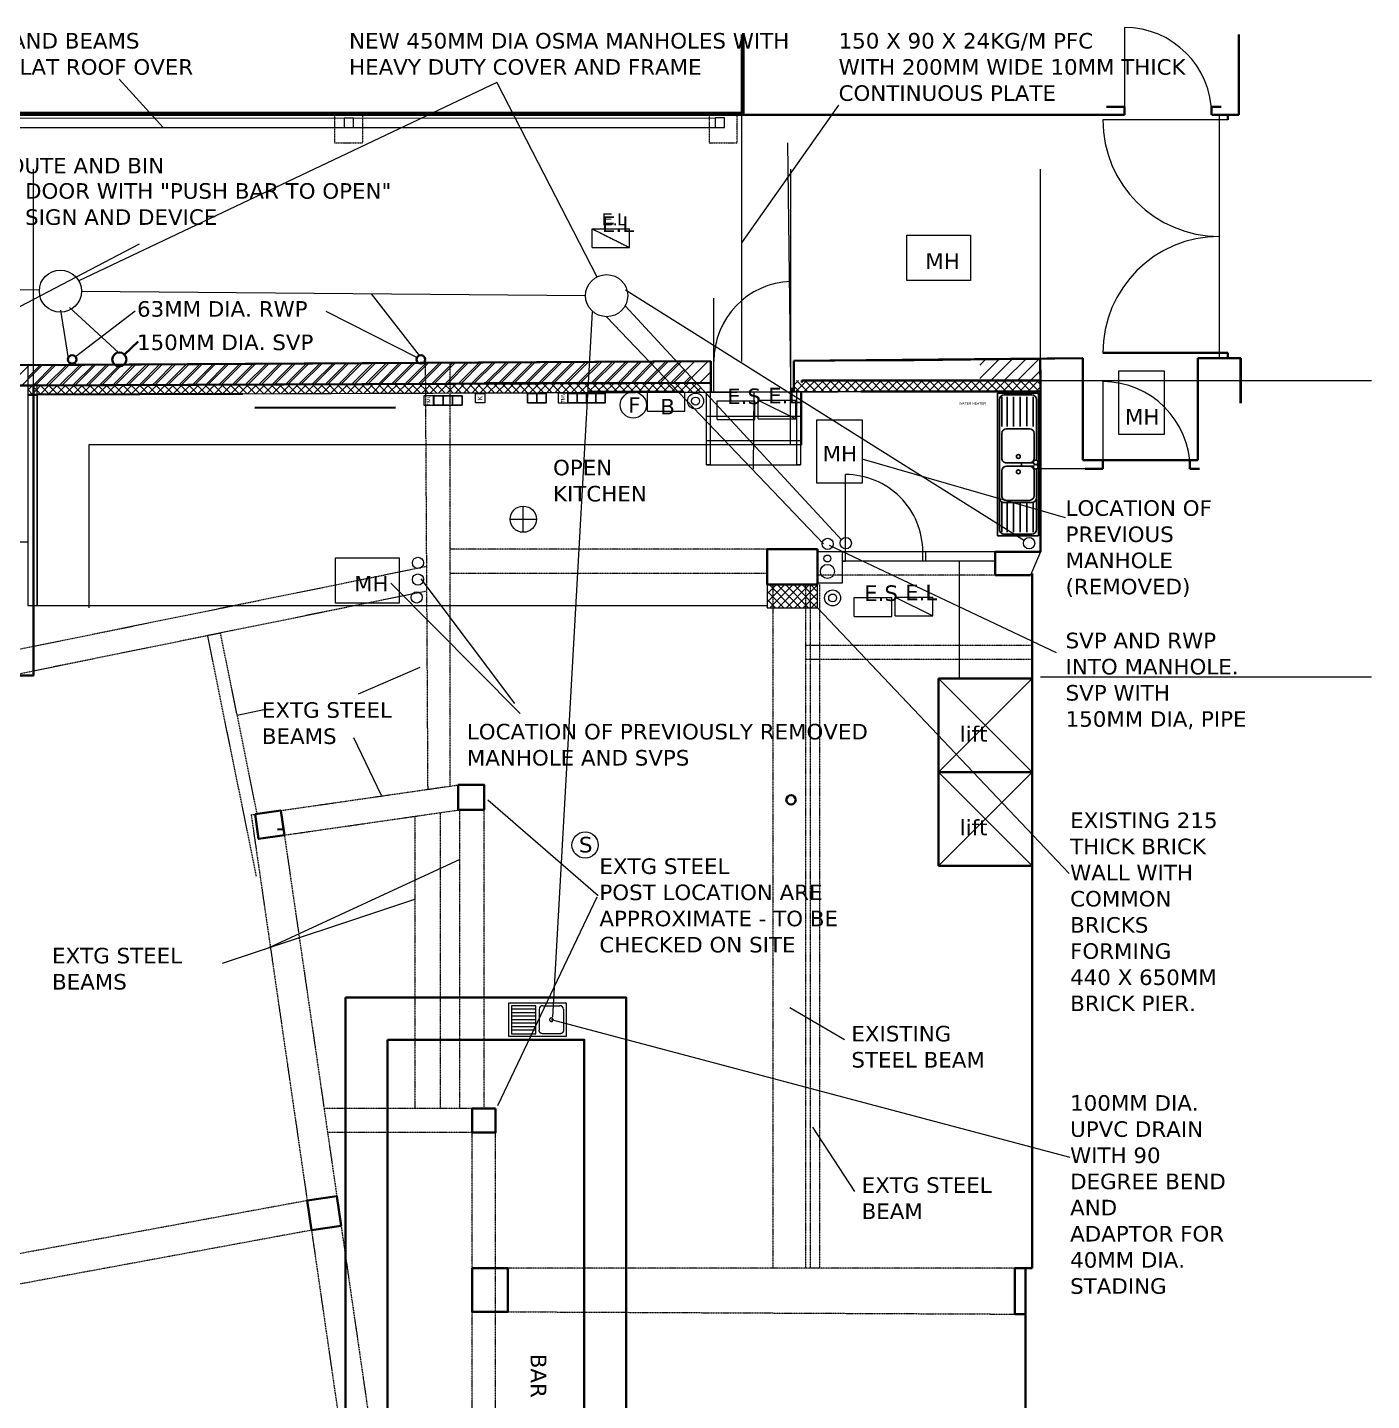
# Model space of a CAD drawing. Header units: millimetres. Extents: x -159872 to 386485, y -250577 to 158966.
# Drawn here: x 149091 to 163449, y 86709 to 101381 of the extents above; entities that cross this region are included whole.
import ezdxf

# ---------------------------------------------------------------- set-up
doc = ezdxf.new("R2010")
doc.units = ezdxf.units.MM
doc.linetypes.add('ACAD_ISO10W100', pattern=[18, 12, -3, 0, -3])
for name, color, linetype, lineweight in [('LDS-construction-lines', 6, 'Continuous', 9), ('LDS-details', 4, 'Continuous', 25), ('LDS-equipment-kitchen equipment', 3, 'Continuous', 13), ('LDS-fire precautions-symbols', 1, 'Continuous', 13), ('LDS-fitout-kitchen equipment', 252, 'Continuous', 9), ('LDS-hatch_Hatch', 7, 'Continuous', 5), ('LDS-services-drainage', 17, 'Continuous', 18), ('LDS-services-electrical', 1, 'Continuous', 13), ('LDS-services-lighting', 5, 'Continuous', 13), ('LDS-services-sanitary', 5, 'Continuous', 13), ('LDS-services-water', 4, 'Continuous', 18), ('LDS-struct-extg-ceiling beams', 252, 'ACAD_ISO10W100', 9), ('LDS-struct-extg-doors windows', 7, 'Continuous', 9), ('LDS-struct-extg-partitions', 107, 'Continuous', 35), ('LDS-struct-extg-stairs', 7, 'Continuous', 9), ('LDS-struct-extg-walls', 1, 'Continuous', 40), ('LDS-struct-extg-walls_Hatch', 7, 'Continuous', 5), ('LDS-struct-new-walls', 6, 'Continuous', 35), ('LDS-text-1-50', 7, 'Continuous', 9), ('LDS-title-notes', 7, 'Continuous', 18), ('LDS-xref-ga', 7, 'Continuous', 9), ('SYMBOLS WET', 5, 'Continuous', 30)]:
    doc.layers.add(name, color=color, linetype=linetype, lineweight=lineweight)
doc.styles.add('Arial', font='Arial.ttf')
doc.styles.add('Verdana', font='Verdana.ttf')
pattern_1 = [(45, (60673.51, -36457.52), (-70.71068, 70.71068), [])]
pattern_2 = [(45, (55317.905, -40288.12), (-44.194174, 44.194174), []), (135, (55317.905, -40288.12), (-44.194174, -44.194174), [])]
pattern_3 = [(45, (0, 0), (-70.71068, 70.71068), [])]

# ---------------------------------------------------------------- blocks, each defined once
blk = doc.blocks.new('Sink11')
at = {"layer": 'LDS-details'}
for p, q in [((-568, -435), (-568, 0)), ((-568, 0), (956, 0)), ((956, -435), (956, 0)), ((-550, -365), (-550, -70)), ((-214, -54), (-529, -54)), ((-215, -124), (-529, -124)), ((-500, -20), (147, -20)), ((-188, -340), (-188, -96)), ((-138, -46), (127, -46)), ((53, -20), (147, -20)), ((175, -52), (175, -181)), ((194, -20), (195, -20)), ((213, -181), (213, -52)), ((241, -20), (888, -20)), ((262, -46), (527, -46)), ((577, -340), (577, -96)), ((600, -365), (600, -70)), ((603, -54), (918, -54)), ((604, -124), (918, -124)), ((938, -365), (938, -70)), ((-214, -194), (-529, -194)), ((-214, -264), (-529, -264)), ((175, -181), (213, -181)), ((177, -340), (177, -181)), ((212, -340), (212, -181)), ((603, -194), (918, -194)), ((603, -264), (918, -264)), ((956, -435), (-568, -435)), ((-214, -334), (-529, -334)), ((-214, -390), (-529, -390)), ((888, -415), (-500, -415)), ((127, -390), (-138, -390)), ((527, -390), (262, -390)), ((603, -334), (918, -334)), ((603, -390), (918, -390))]:
    blk.add_line(p, q, dxfattribs=at)
for centre, radius in [((171, -28), 25), ((218, -28), 25), ((108, -214), 20.5), ((272, -214), 20.5)]:
    blk.add_circle(centre, radius, dxfattribs=at)
for centre, start, end in [((-500, -70), 90, 180), ((-138, -96), 90, 180), ((127, -96), 17.5303, 90), ((262, -96), 90, 180), ((527, -96), 0, 90), ((550, -70), 0, 90), ((888, -70), 0, 90), ((-500, -365), 180, 270), ((-138, -340), 180, 270), ((127, -340), 270, 0), ((262, -340), 180, 270), ((527, -340), 270, 0), ((550, -365), 270, 0), ((888, -365), 270, 0)]:
    blk.add_arc(centre, 50, start, end, dxfattribs=at)
blk = doc.blocks.new('DOOR890L')
at = {"layer": 'LDS-struct-extg-doors windows'}
blk.add_line((32, 100), (32, 926), dxfattribs=at)
at = {"layer": 'LDS-struct-extg-doors windows', "color": 4}
for p, q in [((0, 0), (0, 100)), ((0, 100), (32, 100)), ((0, 0), (32, 0)), ((32, 0), (32, 100)), ((890, 100), (32, 100)), ((890, 0), (32, 0)), ((859, 0), (828, 0)), ((859, 0), (859, 100)), ((890, 0), (890, 100))]:
    blk.add_line(p, q, dxfattribs=at)
blk.add_arc((33, 100), 826, 0, 90.0588, dxfattribs=at)
blk = doc.blocks.new('sink1')
at = {"layer": 'LDS-equipment-kitchen equipment'}
for p, q in [((0, 480), (818, 480)), ((0, 0), (0, 480)), ((40, 440), (40, 40)), ((385, 440), (40, 440)), ((385, 40), (385, 440)), ((483, 440), (728, 440)), ((818, 480), (818, 0)), ((385, 390), (40, 390)), ((385, 340), (40, 340)), ((385, 290), (40, 290)), ((385, 240), (40, 240)), ((433, 390), (433, 90)), ((778, 390), (778, 90)), ((818, 0), (0, 0)), ((385, 190), (40, 190)), ((385, 140), (40, 140)), ((385, 90), (40, 90)), ((40, 40), (385, 40)), ((728, 40), (483, 40))]:
    blk.add_line(p, q, dxfattribs=at)
for centre, start, end in [((483, 390), 90, 180), ((728, 390), 0, 90)]:
    blk.add_arc(centre, 50, start, end, dxfattribs=at)
at = {"layer": 'LDS-equipment-kitchen equipment', "transparency": 33554687}
blk.add_rational_spline([(588, 258), (623, 293), (659, 258), (623, 222), (588, 187), (553, 222), (588, 258)], [1, 0.333333333333, 0.333333333333, 1, 0.333333333333, 0.333333333333, 1], degree=3, knots=[0, 0, 0, 0, 0.5, 0.5, 0.5, 1, 1, 1, 1], dxfattribs=at)
for points in [[(483, 40), (454, 40), (433, 61), (433, 90)], [(778, 90), (778, 61), (757, 40), (728, 40)]]:
    blk.add_rational_spline(points, [1, 0.804737854124, 0.804737854124, 1], degree=3, dxfattribs=at)
blk = doc.blocks.new('ColumnText_3')
at = {"layer": 'LDS-fitout-kitchen equipment', "extrusion": (0, 0, -1), "insert": (3377597, 618013), "char_height": 150, "attachment_point": 3, "text_direction": (-1, 0, 0), "line_spacing_factor": 0.25, "style": 'Arial'}
blk.add_mtext('WATER HEATER', dxfattribs=at)
blk = doc.blocks.new('Group-312')
at = {"layer": 'LDS-services-water', "lineweight": 5, "flags": 128}
blk.add_lwpolyline([(94189, 133828), (94189, 133930), (94088, 133930), (94088, 133828), (94189, 133828)], close=True, dxfattribs=at)
at = {"layer": 'LDS-services-water', "insert": (94138, 133879), "char_height": 38.4, "width": 72.04, "attachment_point": 5, "rotation": 90, "line_spacing_factor": 1.004016, "style": 'Arial'}
blk.add_mtext('{\\C5;TMV}', dxfattribs=at)
blk = doc.blocks.new('WATER SERVICE (W5)')
at = {"layer": 'SYMBOLS WET', "lineweight": 25}
blk.add_polyline3d([(-50, -50, 0), (50, -50, 0), (50, 50, 0), (-50, 50, 0), (-50, -50, 0)], dxfattribs=at)
blk = doc.blocks.new('WATER SERVICE (W4)')
at = {"layer": 'SYMBOLS WET', "lineweight": 25}
blk.add_polyline3d([(-50, -50, 0), (50, -50, 0), (50, 50, 0), (-50, 50, 0), (-50, -50, 0)], dxfattribs=at)
blk = doc.blocks.new('WATER SERVICE (W7)')
at = {"layer": 'SYMBOLS WET', "lineweight": 25}
blk.add_polyline3d([(-50, -50, 0), (50, -50, 0), (50, 50, 0), (-50, 50, 0), (-50, -50, 0)], dxfattribs=at)
blk = doc.blocks.new('Group-313')
at = {"layer": 'LDS-services-electrical', "lineweight": 5, "flags": 128}
blk.add_lwpolyline([(93203, 133829), (93203, 133929), (93303, 133929), (93303, 133829), (93203, 133829)], close=True, dxfattribs=at)
at = {"layer": 'LDS-services-electrical', "insert": (93253, 133879), "char_height": 50, "width": 50, "attachment_point": 5, "rotation": 90, "line_spacing_factor": 1.004016, "style": 'Arial'}
blk.add_mtext('{\\C6;K}', dxfattribs=at)
blk = doc.blocks.new('Group-314')
at = {"layer": 'LDS-services-water', "lineweight": 5, "flags": 128}
blk.add_lwpolyline([(92754, 133803), (92754, 133904), (92653, 133904), (92653, 133803), (92754, 133803)], close=True, dxfattribs=at)
at = {"layer": 'LDS-services-water', "insert": (92704, 133854), "char_height": 38.4, "width": 72.04, "attachment_point": 5, "rotation": 90, "line_spacing_factor": 1.004016, "style": 'Arial'}
blk.add_mtext('{\\C5;TMV}', dxfattribs=at)
blk = doc.blocks.new('Group-315')
at = {"layer": 'LDS-struct-extg-walls_Hatch', "linetype": 'Continuous', "lineweight": 25}
h = blk.add_hatch(dxfattribs=at)
h.set_pattern_fill('_USER_3', color=253, style=0, pattern_type=2)
h.set_pattern_definition(pattern_3)
edge = h.paths.add_edge_path()
edge.add_line((95719, 134273), (92647, 134255))
edge.add_arc((92620, 134292), 45, 234.3175, 306.3291, ccw=False)
edge.add_line((92594, 134255), (89865, 134240))
edge.add_line((89865, 134240), (89776, 134020))
edge.add_line((89776, 134020), (95719, 134043))
edge.add_line((95719, 134043), (95719, 134273))
h = blk.add_hatch(dxfattribs=at)
h.set_pattern_fill('_USER_3', color=253, style=0, pattern_type=2)
h.set_pattern_definition(pattern_3)
h.paths.add_polyline_path([(86873, 134196), (84689, 134168), (84732, 133884), (86881, 133912), (86880, 133948)])
h = blk.add_hatch(dxfattribs=at)
h.set_pattern_fill('_USER_3', color=253, style=0, pattern_type=2)
h.set_pattern_definition(pattern_3)
edge = h.paths.add_edge_path()
edge.add_line((89865, 134240), (89451, 134237))
edge.add_arc((89399, 134292), 75, 227.0193, 313.6273, ccw=False)
edge.add_line((89348, 134237), (88262, 134231))
edge.add_line((88262, 134231), (88262, 134015))
edge.add_line((88262, 134015), (88420, 134015))
edge.add_line((88420, 134015), (89776, 134020))
edge.add_line((89776, 134020), (89865, 134240))
at = {"layer": 'LDS-struct-extg-walls'}
for p, q in [((89599, 134484), (89453, 134344)), ((95719, 134273), (88262, 134231)), ((96605, 134278), (99236, 134297)), ((99690, 134306), (98591, 134293)), ((99239, 133950), (99236, 134301)), ((101240, 134361), (99905, 134361)), ((100920, 134306), (101378, 134306)), ((101240, 134306), (101240, 134361)), ((101378, 134306), (101378, 133825)), ((88262, 134231), (88262, 134015)), ((95719, 134043), (88262, 134014)), ((96689, 134065), (96689, 134046)), ((96689, 134065), (99239, 134065)), ((88520, 133915), (88420, 133915))]:
    blk.add_line(p, q, dxfattribs=at)
for centre, radius in [((88895, 134292), 45), ((89399, 134292), 75), ((92620, 134292), 45)]:
    blk.add_circle(centre, radius, dxfattribs=at)
at = {"layer": 'LDS-struct-extg-walls', "color": 7, "insert": (89588, 134558), "char_height": 166.31, "width": 3212.5, "attachment_point": 1, "line_spacing_factor": 1.008235, "style": 'Verdana'}
blk.add_mtext('150MM DIA. SVP', dxfattribs=at)

msp = doc.modelspace()

# ---------------------------------------------------------------- hatches: boundary and pattern name
at = {"layer": 'LDS-hatch_Hatch', "linetype": 'Continuous', "lineweight": 25}
h = msp.add_hatch(dxfattribs=at)
h.set_pattern_fill('ANSI37_3', color=8, style=0, pattern_type=2)
h.set_pattern_definition(pattern_2)
h.paths.add_polyline_path([(152442.17233, 97570.00408), (150449.89529, 97562.32443), (150409.3118, 97462.16725), (152442.5578, 97470.00483)])
h = msp.add_hatch(dxfattribs=at)
h.set_pattern_fill('ANSI37_3', color=8, style=0, pattern_type=2)
h.set_pattern_definition(pattern_2)
h.paths.add_polyline_path([(153345.3514, 97573.48558), (152442.17233, 97570.00408), (152442.5578, 97470.00483), (153345.92675, 97473.48706)])
h = msp.add_hatch(dxfattribs=at)
h.set_pattern_fill('ANSI37_3', color=8, style=0, pattern_type=2)
h.set_pattern_definition(pattern_2)
h.paths.add_polyline_path([(153605.17046, 97574.48711), (153345.3514, 97573.48558), (153345.92675, 97473.48706), (153605.17046, 97474.48637)])
h = msp.add_hatch(dxfattribs=at)
h.set_pattern_fill('ANSI37_3', color=8, style=0, pattern_type=2)
h.set_pattern_definition(pattern_2)
h.paths.add_polyline_path([(155084.48169, 97580.18943), (153605.17046, 97574.48711), (153605.17046, 97474.48637), (155078.8279, 97480.16689)])
h = msp.add_hatch(dxfattribs=at)
h.set_pattern_fill('ANSI37_3', color=8, style=0, pattern_type=2)
h.set_pattern_definition(pattern_2)
h.paths.add_polyline_path([(155953.62314, 97583.53972), (155084.48169, 97580.18943), (155078.8279, 97480.16689), (156048.7909, 97483.90582)])
h = msp.add_hatch(dxfattribs=at)
h.set_pattern_fill('ANSI37_3', color=8, style=0, pattern_type=2)
h.set_pattern_definition(pattern_2)
h.paths.add_polyline_path([(156237.34281, 97584.63338), (155953.62314, 97583.53972), (156048.7909, 97483.90582), (156329.52389, 97484.98797)])
h = msp.add_hatch(dxfattribs=at)
h.set_pattern_fill('ANSI37_3', color=8, style=0, pattern_type=2)
h.set_pattern_definition(pattern_2)
h.paths.add_polyline_path([(159912.17046, 97607.92824), (157278.17046, 97607.92824), (157278.17046, 97492.44617), (159912.17046, 97492.44617)])
h = msp.add_hatch(dxfattribs=at)
h.set_pattern_fill('ANSI37_3', color=8, style=0, pattern_type=2)
h.set_pattern_definition(pattern_2)
h.paths.add_polyline_path([(149193.98884, 97557.09705), (149093.98884, 97557.09705), (149093.98884, 97457.09705), (149193.60338, 97457.48104), (149193.60338, 97463.26311), (149193.98884, 97463.26311)])
h = msp.add_hatch(dxfattribs=at)
h.set_pattern_fill('ANSI37_3', color=8, style=0, pattern_type=2)
h.set_pattern_definition(pattern_2)
h.paths.add_polyline_path([(150449.89529, 97562.32443), (149193.98884, 97557.48327), (149193.98884, 97457.48253), (150409.3118, 97462.16725)])
h = msp.add_hatch(dxfattribs=at)
h.set_pattern_fill('ANSI37_3', color=8, style=0, pattern_type=2)
h.set_pattern_definition(pattern_2)
h.paths.add_polyline_path([(157532.17046, 95427.92824), (156993.69111, 95427.92824), (156993.69111, 95181.29125), (157532.17046, 95181.29125)])
at = {"layer": 'LDS-struct-extg-walls_Hatch', "linetype": 'Continuous', "lineweight": 25}
h = msp.add_hatch(dxfattribs=at)
h.set_pattern_fill('_USER_3', color=253, style=0, pattern_type=2)
h.set_pattern_definition(pattern_1)
edge = h.paths.add_edge_path()
edge.add_line((150538.936, 97782.07057), (150124.05282, 97779.72955))
edge.add_arc((150072.30552, 97834.01781), 75, 227.019321148, 313.6272679, ccw=False)
edge.add_line((150021.17414, 97779.14904), (149093.60338, 97773.91512))
edge.add_line((149093.60338, 97773.91512), (149093.60338, 97557.09705))
edge.add_line((149093.60338, 97557.09705), (149093.79611, 97557.09705))
edge.add_line((149093.79611, 97557.09705), (150449.89529, 97562.32443))
edge.add_line((150449.89529, 97562.32443), (150538.936, 97782.07057))
h = msp.add_hatch(dxfattribs=at)
h.set_pattern_fill('_USER_3', color=253, style=0, pattern_type=2)
h.set_pattern_definition(pattern_1)
edge = h.paths.add_edge_path()
edge.add_line((155735.9811, 97811.39549), (153320.27385, 97797.76459))
edge.add_arc((153293.61483, 97834.01781), 45, 234.317467821, 306.329121227, ccw=False)
edge.add_line((153267.36662, 97797.46605), (150538.936, 97782.07057))
edge.add_line((150538.936, 97782.07057), (150449.89529, 97562.32443))
edge.add_line((150449.89529, 97562.32443), (155953.62314, 97583.53972))
edge.add_line((155953.62314, 97583.53972), (155735.9811, 97811.39549))
h = msp.add_hatch(dxfattribs=at)
h.set_pattern_fill('_USER_3', color=253, style=0, pattern_type=2)
h.set_pattern_definition(pattern_1)
edge = h.paths.add_edge_path()
edge.add_line((155735.9811, 97811.39549), (153320.27385, 97797.76459))
edge.add_arc((153293.61483, 97834.01781), 45, 234.317467821, 306.329121227, ccw=False)
edge.add_line((153267.36662, 97797.46605), (150538.936, 97782.07057))
edge.add_line((150538.936, 97782.07057), (150449.89529, 97562.32443))
edge.add_line((150449.89529, 97562.32443), (155953.62314, 97583.53972))
edge.add_line((155953.62314, 97583.53972), (155735.9811, 97811.39549))
h = msp.add_hatch(dxfattribs=at)
h.set_pattern_fill('_USER_3', color=253, style=0, pattern_type=2)
h.set_pattern_definition(pattern_1)
h.paths.add_polyline_path([(156026.05307, 97813.03225), (155735.9811, 97811.39549), (155953.62314, 97583.53972), (156237.34281, 97584.63338)])
h = msp.add_hatch(dxfattribs=at)
h.set_pattern_fill('_USER_3', color=253, style=0, pattern_type=2)
h.set_pattern_definition(pattern_1)
h.paths.add_polyline_path([(159909.34426, 97843.3345), (159264.35156, 97835.59096), (159264.35156, 97607.92824), (159912.17046, 97607.92824)])

# ---------------------------------------------------------------- linework, layer by layer
at = {"layer": 'LDS-construction-lines'}
for p, q in [((149155.17046, 97492.44617), (149155.17046, 99868.87495)), ((157246.17046, 97492.44617), (157246.17046, 99868.87495)), ((159912.17046, 97492.44617), (159912.17046, 99868.87495)), ((156424.17046, 97492.44617), (156424.17046, 98488.23822)), ((153971.01603, 97587.34631), (155857.30822, 97587.34631)), ((159912.17046, 97607.92824), (163449.32852, 97607.92824)), ((159912.17046, 94441.92824), (163449.32852, 94441.92824))]:
    msp.add_line(p, q, dxfattribs=at)
at = {"layer": 'LDS-equipment-kitchen equipment'}
for p, q in [((157241.67701, 96922.09631), (157241.67701, 97488.50406)), ((157278.17046, 97492.44617), (159912.17046, 97492.44617)), ((157362.17046, 96922.09631), (157362.17046, 97488.96852)), ((149747.74665, 96922.09631), (149747.74665, 95181.29125)), ((157362.17046, 96922.09631), (149747.74665, 96922.09631)), ((149093.60338, 95206.23715), (156993.69111, 95206.23715))]:
    msp.add_line(p, q, dxfattribs=at)
at = {"layer": 'LDS-equipment-kitchen equipment', "lineweight": 18}
msp.add_line((157993.69111, 97492.44617), (159912.17046, 97492.44617), dxfattribs=at)
at = {"layer": 'LDS-fire precautions-symbols'}
for p, q in [((155122.94859, 99030.26445), (155122.94859, 99230.26445)), ((155122.94859, 99230.26445), (155522.94859, 99230.26445)), ((155122.94859, 99230.26445), (155522.94859, 99030.26445)), ((155522.94859, 99030.26445), (155522.94859, 99230.26445)), ((155122.94859, 99030.26445), (155522.94859, 99030.26445)), ((155714.02894, 97282.92487), (155714.02894, 97482.92487)), ((155714.02894, 97482.92487), (156114.02894, 97482.92487)), ((156114.02894, 97282.92487), (156114.02894, 97482.92487)), ((155714.02894, 97282.92487), (156114.02894, 97282.92487)), ((156460.09526, 97192.19079), (156460.09526, 97392.19079)), ((156460.09526, 97392.19079), (156860.09526, 97392.19079)), ((156860.09526, 97192.19079), (156860.09526, 97392.19079)), ((156897.67411, 97198.79454), (156897.67411, 97398.79454)), ((156897.67411, 97398.79454), (157297.67411, 97398.79454)), ((156897.67411, 97398.79454), (157297.67411, 97198.79454)), ((157297.67411, 97198.79454), (157297.67411, 97398.79454)), ((156460.09526, 97192.19079), (156860.09526, 97192.19079)), ((156897.67411, 97198.79454), (157297.67411, 97198.79454)), ((157923.89953, 95088.58878), (157923.89953, 95288.58878)), ((157923.89953, 95288.58878), (158323.89953, 95288.58878)), ((158323.89953, 95088.58878), (158323.89953, 95288.58878)), ((158361.47838, 95095.19253), (158361.47838, 95295.19253)), ((158361.47838, 95295.19253), (158761.47838, 95295.19253)), ((158361.47838, 95295.19253), (158761.47838, 95095.19253)), ((158761.47838, 95095.19253), (158761.47838, 95295.19253)), ((157923.89953, 95088.58878), (158323.89953, 95088.58878)), ((158361.47838, 95095.19253), (158761.47838, 95095.19253))]:
    msp.add_line(p, q, dxfattribs=at)
for centre, radius in [((155563.2655, 97346.67794), 140), ((156228.4509, 97389.25842), 85), ((156228.4509, 97389.25842), 42), ((157692.25517, 95285.65641), 85), ((157692.25517, 95285.65641), 42), ((155048.17557, 92645.01383), 140)]:
    msp.add_circle(centre, radius, dxfattribs=at)
at = {"layer": 'LDS-services-drainage'}
for p, q in [((149218.72052, 98579.42497), (146575.28116, 98559.00875)), ((149218.72052, 98579.42497), (146575.28116, 98559.00875)), ((149668.18116, 98563.8551), (155053.30229, 98515.55272)), ((149668.18116, 98563.8551), (155053.30229, 98515.55272)), ((153279.77082, 97876.83537), (152765.84711, 98536.88304)), ((153279.77082, 97876.83537), (152765.84711, 98536.88304)), ((159740.85074, 95896.81981), (155479.61552, 98575.72787)), ((149542.14748, 97776.44608), (149448.83997, 98361.7891)), ((149542.14748, 97776.44608), (149448.83997, 98361.7891)), ((150065.42399, 97908.70144), (149540.15965, 98389.87605)), ((150065.42399, 97908.70144), (149540.15965, 98389.87605)), ((154701.8598, 90811.14081), (155127.49096, 98341.07583)), ((157788.40907, 95907.96994), (155475.82873, 98407.81087)), ((157594.71071, 95865.4375), (155278.30229, 98290.55272))]:
    msp.add_line(p, q, dxfattribs=at)
at = {"layer": 'LDS-services-drainage', "flags": 128}
for points in [[(158483.94551, 99161.28049), (159163.86552, 99161.28049), (159163.86552, 98676.91561), (158483.94551, 98676.91561)], [(160751.14086, 97032.64658), (160751.14086, 97712.56659), (161235.50573, 97712.56659), (161235.50573, 97032.64658)], [(157523.33708, 96510.5215), (157523.33708, 97190.44152), (158007.70196, 97190.44152), (158007.70196, 96510.5215)], [(152381.85862, 95715.19635), (153061.77864, 95715.19635), (153061.77864, 95230.83148), (152381.85862, 95230.83148)]]:
    msp.add_lwpolyline(points, close=True, dxfattribs=at)
at = {"layer": 'LDS-services-drainage'}
for centre, radius in [((149443.18116, 98563.8551), 225), ((149443.18116, 98563.8551), 225), ((155278.30229, 98515.55272), 225), ((155278.30229, 98515.55272), 225), ((149568.44013, 97834.01781), 45), ((149568.44013, 97834.01781), 45), ((150072.30552, 97834.01781), 75), ((150072.30552, 97834.01781), 75), ((153293.61483, 97834.01781), 45), ((153293.61483, 97834.01781), 45), ((157639.59599, 95863.39833), 60), ((157833.40488, 95870.93346), 60), ((159791.89813, 95870.93346), 60), ((153262.73272, 95660.31317), 60), ((153262.73272, 95482.53945), 60), ((153249.05072, 95291.08985), 60)]:
    msp.add_circle(centre, radius, dxfattribs=at)
at = {"layer": 'LDS-services-lighting'}
for p, q in [((154387.75915, 95987.23239), (154387.75915, 96267.23239)), ((154247.75915, 96127.23239), (154527.75915, 96127.23239))]:
    msp.add_line(p, q, dxfattribs=at)
msp.add_circle((154387.75915, 96127.23239), 140, dxfattribs=at)
at = {"layer": 'LDS-services-sanitary', "flags": 128}
for points in [[(156345.02229, 97484.64966), (156385.02229, 97484.64966), (156385.02229, 96708.39983), (156345.02229, 96708.39983)], [(157309.4418, 97488.64473), (157349.4418, 97488.64473), (157349.4418, 96708.39983), (157309.4418, 96708.39983)]]:
    msp.add_lwpolyline(points, close=True, dxfattribs=at)
at = {"layer": 'LDS-struct-extg-ceiling beams', "linetype": 'Continuous'}
for p, q in [((144642.14748, 100413.95511), (156438.09164, 100414.0562)), ((156722.12606, 97812.63322), (156722.12606, 100448.79239)), ((144642.14748, 100313.95511), (156438.09164, 100313.95511))]:
    msp.add_line(p, q, dxfattribs=at)
at = {"layer": 'LDS-struct-extg-ceiling beams'}
for p, q in [((155122.94859, 99030.26445), (155122.94859, 99230.26445)), ((155122.94859, 99230.26445), (155522.94859, 99230.26445)), ((155122.94859, 99230.26445), (155522.94859, 99030.26445)), ((155522.94859, 99030.26445), (155522.94859, 99230.26445)), ((155122.94859, 99030.26445), (155522.94859, 99030.26445)), ((153370.30861, 93235.84788), (153344.0602, 97797.8988)), ((153605.17046, 93269.72586), (153605.17046, 97799.37215)), ((156993.69111, 95807.72187), (153605.17046, 95807.72187)), ((147493.87611, 94431.23422), (153355.17046, 95623.7411)), ((156993.69111, 95547.72187), (153605.17046, 95547.92824)), ((159429.86467, 95527.92824), (157532.17046, 95527.92824)), ((157055.35176, 95436.02723), (157055.35176, 88131.02723)), ((157402.66818, 95427.92824), (157402.66818, 88122.92824)), ((157452.66818, 95427.92824), (157452.66818, 88122.92824)), ((157552.66818, 95427.92824), (157552.66818, 88122.92824)), ((153355.17046, 95358.41448), (147540.87683, 94175.47011)), ((151538.05922, 92309.17535), (151016.93022, 94880.19511)), ((151545.44378, 92977.48696), (151153.6342, 94910.50195)), ((159825.17046, 94777.92824), (157402.66818, 94777.92824)), ((159825.17046, 94627.92824), (157402.66818, 94627.92824)), ((151480.88835, 92968.3058), (153692.66277, 93287.34631)), ((153971.01603, 89828.89589), (153971.01603, 93235.89612)), ((151769.11995, 92741.78174), (153711.01603, 93021.89327)), ((153711.01603, 89828.89589), (153711.01603, 93021.89327)), ((151480.88835, 92968.3058), (152696.22453, 84595.98256)), ((153228.06521, 92952.22935), (153228.06521, 89828.89589)), ((153500.52373, 92991.53051), (153500.52373, 89828.89589)), ((151826.37516, 92815.83453), (153010.50669, 84658.47688)), ((153842.2382, 89828.89589), (152259.96265, 89828.89589)), ((154092.2382, 84803.98009), (154092.2382, 89677.92824)), ((153842.2382, 89572.06759), (152297.24414, 89572.06759)), ((153842.2382, 84803.98009), (153842.2382, 89572.06759)), ((152079.29785, 88845.92564), (147187.31297, 87942.9368)), ((152125.22981, 88529.50519), (147245.30853, 87628.74312)), ((159825.17046, 88122.92824), (154221.54666, 88122.92824)), ((154221.54666, 87657.92824), (159637.17046, 87632.92824))]:
    msp.add_line(p, q, dxfattribs=at)
at = {"layer": 'LDS-struct-extg-ceiling beams', "flags": 128}
for points in [[(152672.81415, 100448.79239), (152372.81415, 100448.79239), (152372.81415, 100148.95511), (152672.81415, 100148.95511)], [(156673.66138, 100448.89348), (156373.66138, 100448.89348), (156373.66138, 100149.0562), (156673.66138, 100149.0562)]]:
    msp.add_lwpolyline(points, close=True, dxfattribs=at)
at = {"layer": 'LDS-struct-extg-doors windows'}
for p, q in [((160809.41229, 101381.45342), (160809.41229, 100448.79239)), ((161913.9554, 100393.79239), (160578.9554, 100393.79239)), ((161823.9554, 97848.79239), (161823.9554, 100448.79239)), ((157246.17046, 97815.09811), (157246.17046, 98668.50673)), ((157246.17046, 97815.09811), (157246.17046, 98668.50673)), ((161913.9554, 97903.79239), (160578.9554, 97903.79239)), ((161913.9554, 97903.79239), (160578.9554, 97903.79239)), ((147547.33008, 97738.88223), (149093.60338, 97773.91512)), ((149093.60338, 97773.91512), (149093.60338, 97507.09631)), ((149093.60338, 97773.91512), (149093.60338, 97507.09631)), ((158263.27188, 97823.04891), (159263.22314, 97833.02797)), ((160579.41229, 97596.73805), (160579.41229, 96664.07702)), ((149093.60338, 97457.09705), (149093.60338, 95206.23715)), ((149193.60338, 97457.09705), (149093.60338, 97457.09705)), ((159912.17046, 97492.44617), (149093.98884, 97457.09705)), ((156392.17046, 97485.22945), (149093.98884, 97457.09705)), ((149193.60338, 97457.09705), (149193.60338, 95206.23715)), ((155100.51796, 97496.44124), (156100.51796, 97496.44124)), ((156349.4418, 97488.39983), (157349.4418, 97488.39983)), ((159264.35156, 97492.44617), (159912.17046, 97492.44617)), ((156345.02229, 97228.39983), (157349.4418, 97228.39983)), ((156349.4418, 96968.39983), (157349.4418, 96968.39983)), ((156345.02229, 96708.39983), (157349.4418, 96708.39983)), ((160389.8874, 96664.07702), (159912.17046, 96664.07702)), ((147063.19019, 95885.53627), (149093.60338, 95885.53627)), ((159429.86467, 95777.92824), (157532.17046, 95777.92824)), ((159429.86467, 95677.92824), (157795.75592, 95677.92824)), ((159043.14199, 95677.92824), (159043.14199, 94423.61754)), ((159912.17046, 95777.92824), (159807.17046, 95527.92824)), ((156993.69111, 95427.72187), (156993.69111, 95181.29125)), ((156942.74801, 95225.12445), (156942.74801, 95225.12445)), ((158825.17046, 94423.61754), (159825.17046, 93423.61754)), ((158825.17046, 93423.61754), (159825.17046, 94423.61754)), ((158825.17046, 93423.61754), (159825.17046, 92423.61754)), ((158825.17046, 92423.61754), (159825.17046, 93423.61754))]:
    msp.add_line(p, q, dxfattribs=at)
at = {"layer": 'LDS-struct-extg-doors windows', "flags": 128}
for points in [[(152572.81415, 100413.95511), (152472.81415, 100413.95511), (152472.81415, 100313.95511), (152572.81415, 100313.95511)], [(156538.09164, 100414.0562), (156438.09164, 100414.0562), (156438.09164, 100314.0562), (156538.09164, 100314.0562)], [(149193.98884, 97557.09705), (149093.98884, 97557.09705), (149093.98884, 97457.09705), (149193.98884, 97457.09705)], [(157532.17046, 95427.92824), (156993.69111, 95427.92824), (156993.69111, 95181.29125), (157532.17046, 95181.29125)]]:
    msp.add_lwpolyline(points, close=True, dxfattribs=at)
for points in [[(149093.60338, 95206.23715), (149193.60338, 95206.23715), (149193.60338, 97457.09705), (149093.60338, 97457.09705), (149093.60338, 95206.23715)], [(157795.75592, 95677.92824), (157795.75592, 95443.11547), (157532.17046, 95443.11547), (157532.17046, 95677.92824)]]:
    msp.add_lwpolyline(points, dxfattribs=at)
at = {"layer": 'LDS-struct-extg-doors windows'}
for centre, radius in [((157636.53066, 95706.78945), 37), ((157636.53066, 95568.98971), 75)]:
    msp.add_circle(centre, radius, dxfattribs=at)
for centre, radius, start, end in [((160809.41229, 100448.79239), 932.66103, 0, 90), ((161823.9554, 100393.79239), 1245, 180, 270), ((161823.9554, 97903.79239), 1245, 90, 180), ((161823.9554, 97903.79239), 1245, 90, 180), ((157278.17046, 97815.09811), 854.00836, 92.147396143, 180), ((157278.17046, 97815.09811), 854.00836, 92.147396143, 180), ((160579.41229, 96664.07702), 932.66103, 0, 90)]:
    msp.add_arc(centre, radius, start, end, dxfattribs=at)
at = {"layer": 'LDS-struct-extg-partitions'}
for p, q in [((158825.17046, 94423.61754), (158825.17046, 93423.61754)), ((158825.17046, 94423.61754), (159825.17046, 94423.61754)), ((159825.17046, 93423.61754), (159825.17046, 94423.82391)), ((158825.17046, 93423.61754), (159825.17046, 93423.61754)), ((158825.17046, 93423.61754), (158825.17046, 92423.61754)), ((158825.17046, 93423.61754), (159825.17046, 93423.61754)), ((159825.17046, 92423.61754), (159825.17046, 93423.82391)), ((158825.17046, 92423.61754), (159825.17046, 92423.61754))]:
    msp.add_line(p, q, dxfattribs=at)
at = {"layer": 'LDS-struct-extg-partitions', "flags": 128}
for points in [[(152488.04149, 91015.19806), (155488.38556, 91015.19806), (155488.38556, 82271.13711), (152488.04149, 82271.13711)], [(152938.04149, 90565.19806), (155038.38556, 90565.19806), (155038.38556, 82721.08943), (152938.04149, 82721.08943)]]:
    msp.add_lwpolyline(points, close=True, dxfattribs=at)
at = {"layer": 'LDS-struct-extg-stairs'}
msp.add_line((156849.4418, 97488.64473), (156843.47632, 96661.76945), dxfattribs=at)
at = {"layer": 'LDS-struct-extg-walls'}
for p, q in [((156722.09667, 100468.79239), (156722.09667, 101305.4718)), ((156742.09667, 100448.79239), (156742.09667, 101305.4718)), ((162031.34827, 100448.79239), (162031.34827, 101305.4718)), ((160619.8874, 100533.53678), (160809.41229, 100533.53678)), ((160809.41229, 100533.53678), (160809.41229, 100448.79239)), ((161738.21527, 100533.53678), (161738.21527, 100448.79239)), ((161738.21527, 100533.53678), (161841.82337, 100533.53678)), ((144372.12606, 100468.79239), (156722.09667, 100468.79239)), ((144372.12606, 100448.79239), (160809.41229, 100448.79239)), ((161742.07331, 100448.79239), (162031.34827, 100448.79239)), ((161913.9554, 100393.79239), (161913.9554, 100448.79239)), ((161913.9554, 97848.79239), (161913.9554, 97903.79239)), ((161913.9554, 97848.79239), (161913.9554, 97903.79239)), ((156392.17046, 97815.09811), (149093.60338, 97773.91512)), ((156392.17046, 97815.09811), (149093.60338, 97773.91512)), ((156392.17046, 97483.64537), (156392.17046, 97815.09811)), ((156392.17046, 97483.64537), (156392.17046, 97815.09811)), ((160363.9554, 97848.79239), (157278.17046, 97820.09747)), ((157278.17046, 97488.64473), (157278.17046, 97820.09747)), ((157278.17046, 97488.64473), (157278.17046, 97820.09747)), ((158264.35156, 97825.66211), (157993.69111, 97824.13487)), ((160363.9554, 97848.79239), (158264.35156, 97823.58533)), ((159912.17046, 97607.92824), (159909.34426, 97843.3345)), ((159912.17046, 97607.92824), (159909.34426, 97843.3345)), ((160363.9554, 96758.79239), (160363.9554, 97848.79239)), ((161593.9554, 97848.79239), (162051.29759, 97848.79239)), ((161593.9554, 96758.79239), (161593.9554, 97848.79239)), ((161593.9554, 97848.79239), (162051.29759, 97848.79239)), ((162051.29759, 97848.79239), (162051.29759, 97367.33246)), ((162051.29759, 97848.79239), (162051.29759, 97367.33246)), ((156392.17046, 97585.23019), (149093.60338, 97557.09631)), ((157362.17046, 97607.92824), (157362.17046, 97588.96927)), ((157362.17046, 97607.92824), (158264.35156, 97607.92824)), ((157362.17046, 97607.92824), (159912.17046, 97607.92824)), ((159912.17046, 95777.92824), (159912.17046, 97607.92824)), ((159912.17046, 95777.92824), (159912.17046, 97607.92824)), ((157993.69111, 97492.44617), (159912.17046, 97492.44617)), ((160363.9554, 96758.79239), (160579.41229, 96758.79239)), ((160579.41229, 96758.79239), (161507.25149, 96758.79239)), ((160579.41229, 96758.79239), (160579.41229, 96664.07702)), ((161507.25149, 96758.79239), (161507.25149, 96664.07702)), ((161507.25149, 96758.79239), (161593.9554, 96758.79239)), ((160389.8874, 96664.07702), (160579.41229, 96664.07702)), ((161507.25149, 96664.07702), (161611.82337, 96664.07702)), ((156993.69111, 95807.72187), (157532.17046, 95808.24735)), ((156993.69111, 95427.72187), (156993.69111, 95807.72187)), ((157532.17046, 95427.92824), (157532.17046, 95808.24735)), ((159429.86467, 95527.92824), (159429.86467, 95777.92824)), ((159429.86467, 95777.92824), (159912.17046, 95777.92824)), ((159429.86467, 95527.92824), (159807.17046, 95527.92824)), ((159825.17046, 95547.92824), (159825.17046, 88122.92824)), ((157532.17046, 95427.92824), (156993.69111, 95427.72187)), ((151797.61042, 93013.99182), (151826.37516, 92815.83453)), ((151760.801, 92809.53411), (151826.37516, 92815.83453)), ((152395.94093, 88892.15584), (152079.26004, 88846.18607)), ((152079.26004, 88846.18607), (152125.22981, 88529.50519)), ((152395.94093, 88892.15584), (152441.91069, 88575.47496)), ((152441.91069, 88575.47496), (152125.22981, 88529.50519)), ((154221.54666, 88122.92824), (153842.2382, 88122.92824)), ((153842.2382, 88122.92824), (153842.2382, 87657.92824)), ((154092.2382, 88122.92824), (154092.23821, 88122.92824)), ((154092.2382, 88122.92824), (154092.23821, 88122.92824)), ((154221.54666, 88122.92824), (154221.54666, 87657.92824)), ((159825.17046, 88122.92824), (159637.17046, 88122.92824)), ((159637.17046, 88122.92824), (159637.17046, 87632.92824)), ((159752.17046, 88122.92824), (159752.17046, 83682.92824)), ((154221.54666, 87657.92824), (153842.2382, 87657.92824)), ((154092.2382, 87657.92824), (154092.23821, 87657.92824)), ((154092.2382, 87657.92824), (154092.23821, 87657.92824)), ((159752.17046, 87632.92824), (159637.17046, 87632.92824))]:
    msp.add_line(p, q, dxfattribs=at)
at = {"layer": 'LDS-struct-extg-walls', "flags": 128}
msp.add_lwpolyline([(148935.17046, 94457.04453), (149155.17046, 94457.04453), (149155.17046, 97557.04453), (148935.17046, 97557.04453), (148935.17046, 94457.04453)], dxfattribs=at)
for points in [[(153692.66277, 93287.34631), (153971.01603, 93287.34631), (153971.01603, 93021.89327), (153692.66277, 93021.89327)], [(151522.1301, 92974.10271), (151797.59621, 93014.0897), (151835.73001, 92751.39), (151560.26389, 92711.40302)], [(154092.2382, 89828.89589), (153842.2382, 89828.89589), (153842.2382, 89572.06759), (154092.2382, 89572.06759)]]:
    msp.add_lwpolyline(points, close=True, dxfattribs=at)
at = {"layer": 'LDS-struct-extg-walls'}
msp.add_circle((157247.93013, 93127.92824), 50, dxfattribs=at)
at = {"layer": 'LDS-struct-new-walls'}
for p, q in [((151393.6676, 97467.52041), (149190.2916, 97457.79088)), ((151518.90055, 97318.07341), (153023.11103, 97321.2201))]:
    msp.add_line(p, q, dxfattribs=at)
at = {"layer": 'LDS-text-1-50', "linetype": 'Continuous'}
for p, q in [((150070.32861, 100829.72826), (150540.11956, 100313.95511)), ((154104.94787, 100792.22621), (149638.36237, 98675.78944)), ((154104.94787, 100792.22621), (155175.22578, 98715.5533)), ((157756.22666, 100551.38659), (156720.21469, 99080.93378)), ((150284.1387, 99066.15872), (148938.22951, 98360.84312)), ((160181.30386, 96141.36314), (158008.2418, 96768.324)), ((154356.27515, 94049.62726), (152974.61918, 95443.72809)), ((154296.84347, 94156.54501), (153295.53707, 95491.24752)), ((160218.16524, 92341.63264), (157532.17046, 95181.29125)), ((152629.01677, 94261.72392), (153285.06446, 94546.81826)), ((151617.17813, 94088.72801), (151331.92208, 94030.90846)), ((155187.40696, 92102.68898), (154008.9463, 93126.31425)), ((151666.33715, 91546.19533), (153712.92194, 92494.13537)), ((151174.30331, 91382.26652), (153228.01528, 92066.49295)), ((155173.37663, 92088.6659), (154114.16335, 89859.12686)), ((157819.59256, 90562.07488), (157234.88629, 90904.83797)), ((157929.20159, 88944.17518), (157482.1552, 89631.26574))]:
    msp.add_line(p, q, dxfattribs=at)
at = {"layer": 'LDS-text-1-50'}
for p, q in [((150242.33097, 98348.9053), (149604.19751, 97861.33831)), ((152278.58932, 98351.41975), (153253.52306, 97854.4543)), ((150272.53657, 98026.89005), (150126.32183, 97886.04894)), ((160082.99192, 94699.28097), (157657.93271, 95845.09693)), ((160230.81597, 89307.68547), (154687.82554, 90778.43025))]:
    msp.add_line(p, q, dxfattribs=at)
at = {"layer": 'LDS-text-1-50', "color": 7, "linetype": 'Continuous'}
msp.add_line((152574.45128, 93795.87644), (152869.0673, 93178.89552), dxfattribs=at)
at = {"layer": 'LDS-xref-ga'}
msp.add_line((157246.17046, 97607.92824), (157215.68169, 100147.46796), dxfattribs=at)

# ---------------------------------------------------------------- block references
at = {"layer": 'LDS-services-electrical', "color": 7}
msp.add_blockref('Group-313', (60673.51323, -36457.51522), dxfattribs=at)
at = {"layer": 'LDS-services-water', "color": 7}
for name in ['Group-314', 'Group-312']:
    msp.add_blockref(name, (60673.51323, -36457.51522), dxfattribs=at)
at = {"layer": 'LDS-services-water', "rotation": 270}
for name, p in [('WATER SERVICE (W4)', (153483.48185, 97396.15071)), ('WATER SERVICE (W5)', (153583.48185, 97396.15071)), ('WATER SERVICE (W7)', (153683.48185, 97396.15071)), ('WATER SERVICE (W7)', (154483.53834, 97421.48653)), ('WATER SERVICE (W4)', (154583.53834, 97421.48653)), ('WATER SERVICE (W4)', (154912.68317, 97421.48653)), ('WATER SERVICE (W4)', (155012.68317, 97421.48653)), ('WATER SERVICE (W5)', (155112.68317, 97421.48653)), ('WATER SERVICE (W7)', (155212.68317, 97421.48653))]:
    msp.add_blockref(name, p, dxfattribs=at)
at = {"layer": 'LDS-struct-extg-doors windows', "rotation": 270}
msp.add_blockref('Sink11', (159890.33296, 96905.24633), dxfattribs=at)
at = {"layer": 'LDS-struct-extg-doors windows'}
msp.add_blockref('DOOR890L', (157796.87828, 95677.92824), dxfattribs=at)
at = {"layer": 'LDS-struct-extg-walls', "color": 7}
msp.add_blockref('Group-315', (60673.51323, -36457.51522), dxfattribs=at)
at = {"layer": 'LDS-struct-extg-walls', "xscale": 0.75, "yscale": 0.75, "zscale": 0.75}
msp.add_blockref('sink1', (154233.66203, 90598.43025), dxfattribs=at)
at = {"layer": 'LDS-title-notes', "color": 2, "extrusion": (0, 0, -1), "xscale": 0.1722128152897029, "yscale": 0.1722128152897029, "zscale": 0.1722128152897029, "rotation": 0.001914518613435575}
msp.add_blockref('ColumnText_3', (-740992.69627, -9072.94611), dxfattribs=at)

# ---------------------------------------------------------------- texts
at = {"layer": 'LDS-equipment-kitchen equipment', "color": 7, "char_height": 166.306243, "attachment_point": 1, "line_spacing_factor": 1.008235, "style": 'Verdana'}
for s, insert, width in [('OPEN\\PKITCHEN', (154705.84457, 96762.09675), 2592.8571429), ('lift', (159050.38709, 93915.4895), 728.5714286), ('lift', (159050.38709, 92915.4895), 728.5714286)]:
    msp.add_mtext(s, dxfattribs=dict(at, insert=insert, width=width))
at = {"layer": 'LDS-equipment-kitchen equipment', "insert": (154634.19238, 87209.45927), "char_height": 166.306243, "width": 1135.7142857, "attachment_point": 1, "rotation": 270, "line_spacing_factor": 1.008235, "style": 'Verdana'}
msp.add_mtext('{\\C2;BAR}', dxfattribs=at)
at = {"layer": 'LDS-fire precautions-symbols', "attachment_point": 1, "line_spacing_factor": 1.008235, "style": 'Verdana'}
for s, insert, char_height, width in [('E.L', (155228.15351, 99362.64238), 166.306243, 366.0714286), ('F', (155508.39815, 97430.63221), 166.30624, 185.7142857), ('E.S', (156565.30018, 97523.42657), 166.306243, 375), ('E.L', (157002.87904, 97531.17247), 166.306243, 366.0714286), ('B', (155851.3522, 97412.91428), 166.30624, 125), ('E.S', (158029.10445, 95419.82456), 166.306243, 375), ('E.L', (158466.68331, 95427.57045), 166.306243, 366.0714286), ('S', (154982.49362, 92732.24341), 166.30624, 200)]:
    msp.add_mtext(s, dxfattribs=dict(at, insert=insert, char_height=char_height, width=width))
at = {"layer": 'LDS-services-drainage', "char_height": 166.306243, "attachment_point": 1, "line_spacing_factor": 1.008235, "style": 'Verdana'}
for insert in [(158682.64619, 98966.95324), (160815.14905, 97304.13449), (157585.84749, 96910.18266), (152580.5593, 95520.86911)]:
    msp.add_mtext('{\\C30;MH}', dxfattribs=dict(at, insert=insert))
at = {"layer": 'LDS-struct-extg-ceiling beams', "insert": (155228.15351, 99393.65558), "char_height": 125, "width": 366.0714286, "attachment_point": 1, "line_spacing_factor": 1.004016, "style": 'Arial'}
msp.add_mtext('E.L', dxfattribs=at)
at = {"layer": 'LDS-text-1-50', "color": 7, "attachment_point": 1, "line_spacing_factor": 1.008235, "style": 'Verdana'}
for s, insert, char_height, width in [('STEEL POSTS AND BEAMS SUPPORTING FLAT ROOF OVER', (147324.16624, 101322.35394), 166.3062428, 4500), ('NEW 450MM DIA OSMA MANHOLES WITH HEAVY DUTY COVER AND FRAME', (152526.87708, 101322.35394), 166.3062428, 5034.4066298), ('150 X 90 X 24KG/M PFC \\PWITH 200MM WIDE 10MM THICK CONTINUOUS PLATE', (157756.22666, 101322.35394), 166.3062428, 4500), ('EXISTING ACCESS ROUTE AND BIN STROE AREA', (146601.76713, 99988.31143), 166.3062428, 4500), ('DOOR WITH "PUSH BAR TO OPEN" SIGN AND DEVICE', (149065.84184, 99717.75836), 166.3062428, 4500), ('63MM DIA. RWP', (150261.50154, 98457.29346), 166.3062428, 3075), ('150MM DIA. SVP', (150261.50154, 98100.05858), 166.3062428, 3212.5), ('LOCATION OF\\PPREVIOUS\\PMANHOLE\\P(REMOVED)', (160181.30386, 96329.14269), 166.3062428, 1968.4602857), ('SVP AND RWP INTO MANHOLE. SVP WITH 150MM DIA, PIPE ', (160181.30386, 94914.1863), 166.3062428, 1941.1444894), ('EXTG STEEL\\PBEAMS ', (151595.53373, 94171.20073), 166.306243, 2457.1428571), ('LOCATION OF PREVIOUSLY REMOVED\\PMANHOLE AND SVPS', (153785.35534, 93940.23768), 166.3062428, 4500), ('EXISTING 215 THICK BRICK WALL WITH COMMON BRICKS FORMING\\P440 X 650MM BRICK PIER.', (160229.55166, 92993.11107), 166.3062428, 1892.8966851), ('EXTG STEEL\\PPOST LOCATION ARE\\PAPPROXIMATE - TO BE CHECKED ON SITE', (155201.0673, 92502.55221), 166.3062428, 2723.1757789), ('EXTG STEEL\\PBEAMS ', (149354.07705, 91546.95669), 166.306243, 2457.1428571), ('EXISTING\\PSTEEL BEAM ', (157892.87313, 90713.04142), 166.3062428, 1782.6792214), ('100MM DIA. UPVC DRAIN WITH 90 DEGREE BEND AND\\PADAPTOR FOR 40MM DIA.\\PSTADING ', (160229.55166, 89972.62838), 166.3062428, 1892.8966851), ('EXTG STEEL\\PBEAM ', (158002.48216, 89095.14172), 166.306243, 1534.434677)]:
    msp.add_mtext(s, dxfattribs=dict(at, insert=insert, char_height=char_height, width=width))

doc.saveas('drawing.dxf')
